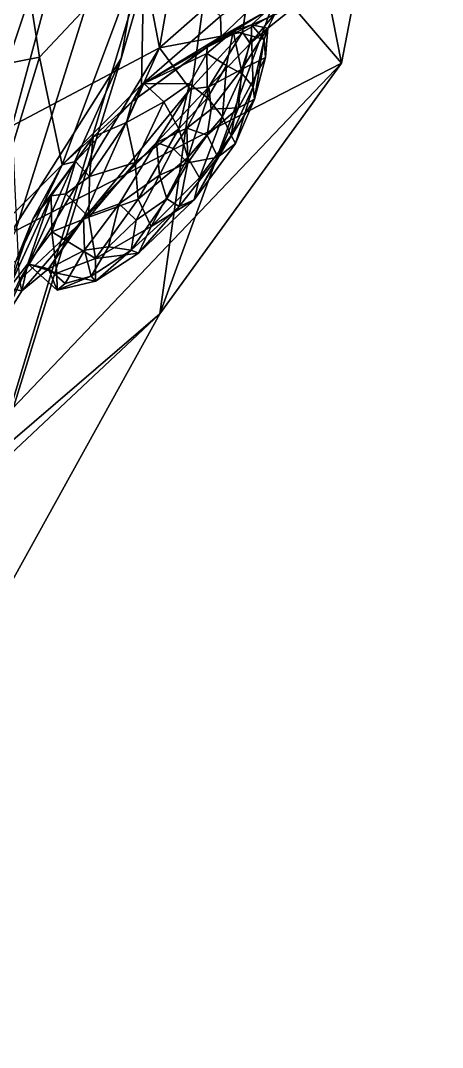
# Model space of a CAD drawing. Extents: x -1.6 to 1.6, y -9.4 to 16.4.
# Drawn here: x 1.0915 to 1.2516, y -1.1087 to -0.7189 of the extents above; entities that cross this region are included whole.
import ezdxf

# ---------------------------------------------------------------- set-up
doc = ezdxf.new("R2010")
doc.units = 0
doc.layers.add('DIPLODOC$LWO', color=1, linetype='CONTINUOUS')

msp = doc.modelspace()

# ---------------------------------------------------------------- linework, layer by layer
at = {"layer": 'DIPLODOC$LWO'}
for points in [[(1.17517, -0.46829, 3.50612), (1.07096, -0.6998, 4.03116), (1.04, -0.87482, 4.04806)], [(1.04, -0.87482, 4.04806), (1.12959, -0.73331, 3.55066), (1.17517, -0.46829, 3.50612)], [(1.12959, -0.73331, 3.55066), (1.18415, -0.54606, 2.94314), (1.17517, -0.46829, 3.50612)], [(1.25162, -0.53638, 2.54891), (1.18415, -0.54606, 2.94314), (1.14436, -0.8302, 2.91061)], [(1.14436, -0.8302, 2.91061), (1.2133, -0.73515, 2.56163), (1.25162, -0.53638, 2.54891)], [(1.18142, -0.57322, 2.30641), (1.25162, -0.53638, 2.54891), (1.2133, -0.73515, 2.56163)], [(1.18415, -0.54606, 2.94314), (1.12959, -0.73331, 3.55066), (1.04317, -1.01275, 3.45648)], [(1.04317, -1.01275, 3.45648), (1.14436, -0.8302, 2.91061), (1.18415, -0.54606, 2.94314)], [(1.2133, -0.73515, 2.56163), (1.13739, -0.6464, 2.25151), (1.18142, -0.57322, 2.30641)], [(1.05215, -0.74191, 0.29098), (1.09861, -0.73282, 0.26003), (1.0778, -0.60146, 0.37925)], [(1.0778, -0.60146, 0.37925), (1.09861, -0.73282, 0.26003), (1.13836, -0.69048, 0.26432)], [(1.12415, -0.62562, 0.02362), (1.16553, -0.60769, 0.03147), (1.14415, -0.72925, 0.01614)], [(1.17943, -0.69836, 0.02676), (1.14415, -0.72925, 0.01614), (1.16553, -0.60769, 0.03147)], [(1.03867, -0.65526, 0.01915), (1.12415, -0.62562, 0.02362), (1.08829, -0.75893, 0.01756)], [(1.14415, -0.72925, 0.01614), (1.08829, -0.75893, 0.01756), (1.12415, -0.62562, 0.02362)], [(1.04923, -0.72083, 2.22275), (1.04293, -0.67236, 2.00497), (1.10794, -0.63224, 2.04387)], [(1.10794, -0.63224, 2.04387), (1.13739, -0.6464, 2.25151), (1.04923, -0.72083, 2.22275)], [(1.0896, -0.79875, 2.48371), (1.04923, -0.72083, 2.22275), (1.13739, -0.6464, 2.25151)], [(1.13739, -0.6464, 2.25151), (1.2133, -0.73515, 2.56163), (1.0896, -0.79875, 2.48371)], [(1.13836, -0.69048, 0.26432), (1.09861, -0.73282, 0.26003), (1.10728, -0.77365, 0.17748)], [(1.13836, -0.69048, 0.26432), (1.10728, -0.77365, 0.17748), (1.13742, -0.74335, 0.18349)], [(1.13836, -0.69048, 0.26432), (1.13742, -0.74335, 0.18349), (1.16737, -0.71726, 0.17241)], [(1.14415, -0.72925, 0.01614), (1.17943, -0.69836, 0.02676), (1.17577, -0.72331, 0.01974)], [(1.1945, -0.69936, 0.13306), (1.16737, -0.71726, 0.17241), (1.16757, -0.72499, 0.15372)], [(1.18499, -0.7152, 0.11946), (1.1945, -0.69936, 0.13306), (1.16757, -0.72499, 0.15372)], [(1.17577, -0.72331, 0.01974), (1.17943, -0.69836, 0.02676), (1.18807, -0.71625, 0.03212)], [(1.19634, -0.71315, 0.0617), (1.18499, -0.7152, 0.11946), (1.17919, -0.72061, 0.11201)], [(1.1853, -0.72183, 0.05564), (1.19634, -0.71315, 0.0617), (1.17919, -0.72061, 0.11201)], [(1.18807, -0.71625, 0.03212), (1.19634, -0.71315, 0.0617), (1.1853, -0.72183, 0.05564)], [(1.18499, -0.7152, 0.11946), (1.16757, -0.72499, 0.15372), (1.16232, -0.72906, 0.14961)], [(1.17919, -0.72061, 0.11201), (1.18499, -0.7152, 0.11946), (1.16232, -0.72906, 0.14961)], [(1.17577, -0.72331, 0.01974), (1.18807, -0.71625, 0.03212), (1.1786, -0.72762, 0.02766)], [(1.1786, -0.72762, 0.02766), (1.18807, -0.71625, 0.03212), (1.1853, -0.72183, 0.05564)], [(1.16757, -0.72499, 0.15372), (1.16737, -0.71726, 0.17241), (1.13742, -0.74335, 0.18349)], [(1.16232, -0.72906, 0.14961), (1.17215, -0.72301, 0.13451), (1.17919, -0.72061, 0.11201)], [(1.17919, -0.72061, 0.11201), (1.17215, -0.72301, 0.13451), (1.17912, -0.72477, 0.11067)], [(1.17919, -0.72061, 0.11201), (1.17912, -0.72477, 0.11067), (1.18395, -0.72613, 0.08549)], [(1.18395, -0.72613, 0.08549), (1.1853, -0.72183, 0.05564), (1.17919, -0.72061, 0.11201)], [(1.15587, -0.74495, 0.01325), (1.14415, -0.72925, 0.01614), (1.17577, -0.72331, 0.01974)], [(1.15587, -0.74495, 0.01325), (1.17577, -0.72331, 0.01974), (1.16291, -0.74408, 0.01741)], [(1.16212, -0.73146, 0.1515), (1.16967, -0.73596, 0.13491), (1.17215, -0.72301, 0.13451)], [(1.16232, -0.72906, 0.14961), (1.16212, -0.73146, 0.1515), (1.17215, -0.72301, 0.13451)], [(1.16291, -0.74408, 0.01741), (1.17577, -0.72331, 0.01974), (1.1786, -0.72762, 0.02766)], [(1.17215, -0.72301, 0.13451), (1.16967, -0.73596, 0.13491), (1.17562, -0.73914, 0.113)], [(1.17562, -0.73914, 0.113), (1.17912, -0.72477, 0.11067), (1.17215, -0.72301, 0.13451)], [(1.17546, -0.73738, 0.03226), (1.1786, -0.72762, 0.02766), (1.1853, -0.72183, 0.05564)], [(1.1853, -0.72183, 0.05564), (1.1844, -0.733, 0.05849), (1.17546, -0.73738, 0.03226)], [(1.17912, -0.72477, 0.11067), (1.17562, -0.73914, 0.113), (1.17973, -0.74411, 0.08752)], [(1.17973, -0.74411, 0.08752), (1.18395, -0.72613, 0.08549), (1.17912, -0.72477, 0.11067)], [(1.1853, -0.72183, 0.05564), (1.18395, -0.72613, 0.08549), (1.1844, -0.733, 0.05849)], [(1.16757, -0.72499, 0.15372), (1.13742, -0.74335, 0.18349), (1.13389, -0.74961, 0.16973)], [(1.16232, -0.72906, 0.14961), (1.16757, -0.72499, 0.15372), (1.13389, -0.74961, 0.16973)], [(1.1786, -0.72762, 0.02766), (1.17546, -0.73738, 0.03226), (1.16291, -0.74408, 0.01741)], [(1.18395, -0.72613, 0.08549), (1.17973, -0.74411, 0.08752), (1.18025, -0.74878, 0.06142)], [(1.18025, -0.74878, 0.06142), (1.1844, -0.733, 0.05849), (1.18395, -0.72613, 0.08549)], [(1.14415, -0.72925, 0.01614), (1.09101, -0.81746, 0.01938), (1.08829, -0.75893, 0.01756)], [(1.11467, -0.79523, 0.01692), (1.09101, -0.81746, 0.01938), (1.14415, -0.72925, 0.01614)], [(1.14415, -0.72925, 0.01614), (1.15587, -0.74495, 0.01325), (1.11467, -0.79523, 0.01692)], [(1.13822, -0.74278, 0.17034), (1.16232, -0.72906, 0.14961), (1.13389, -0.74961, 0.16973)], [(1.16232, -0.72906, 0.14961), (1.13822, -0.74278, 0.17034), (1.16212, -0.73146, 0.1515)], [(1.13822, -0.74278, 0.17034), (1.15554, -0.74301, 0.15292), (1.16212, -0.73146, 0.1515)], [(1.16212, -0.73146, 0.1515), (1.15554, -0.74301, 0.15292), (1.16243, -0.74828, 0.13823)], [(1.16243, -0.74828, 0.13823), (1.16967, -0.73596, 0.13491), (1.16212, -0.73146, 0.1515)], [(1.12959, -0.73331, 3.55066), (1.04, -0.87482, 4.04806), (0.96004, -1.10866, 3.91217)], [(0.96004, -1.10866, 3.91217), (1.04317, -1.01275, 3.45648), (1.12959, -0.73331, 3.55066)], [(1.2133, -0.73515, 2.56163), (1.14436, -0.8302, 2.91061), (1.0245, -0.93306, 2.81879)], [(1.0245, -0.93306, 2.81879), (1.0896, -0.79875, 2.48371), (1.2133, -0.73515, 2.56163)], [(1.09861, -0.73282, 0.26003), (1.05215, -0.74191, 0.29098), (1.07682, -0.80403, 0.17034)], [(1.09861, -0.73282, 0.26003), (1.07682, -0.80403, 0.17034), (1.10728, -0.77365, 0.17748)], [(1.16967, -0.73596, 0.13491), (1.16243, -0.74828, 0.13823), (1.16815, -0.75554, 0.1167)], [(1.16815, -0.75554, 0.1167), (1.17562, -0.73914, 0.113), (1.16967, -0.73596, 0.13491)], [(1.17413, -0.75209, 0.03647), (1.17546, -0.73738, 0.03226), (1.1844, -0.733, 0.05849)], [(1.1844, -0.733, 0.05849), (1.18025, -0.74878, 0.06142), (1.17413, -0.75209, 0.03647)], [(1.17546, -0.73738, 0.03226), (1.1638, -0.75258, 0.02046), (1.16291, -0.74408, 0.01741)], [(1.17546, -0.73738, 0.03226), (1.17413, -0.75209, 0.03647), (1.1638, -0.75258, 0.02046)], [(1.17562, -0.73914, 0.113), (1.16815, -0.75554, 0.1167), (1.17146, -0.76261, 0.09033)], [(1.17146, -0.76261, 0.09033), (1.17973, -0.74411, 0.08752), (1.17562, -0.73914, 0.113)], [(1.13389, -0.74961, 0.16973), (1.13742, -0.74335, 0.18349), (1.10728, -0.77365, 0.17748)], [(1.13165, -0.7576, 0.16599), (1.14585, -0.74981, 0.15837), (1.13822, -0.74278, 0.17034)], [(1.13822, -0.74278, 0.17034), (1.13389, -0.74961, 0.16973), (1.13165, -0.7576, 0.16599)], [(1.14585, -0.74981, 0.15837), (1.15554, -0.74301, 0.15292), (1.13822, -0.74278, 0.17034)], [(1.15459, -0.75973, 0.01738), (1.14304, -0.76524, 0.01599), (1.16291, -0.74408, 0.01741)], [(1.14304, -0.76524, 0.01599), (1.15587, -0.74495, 0.01325), (1.16291, -0.74408, 0.01741)], [(1.15554, -0.74301, 0.15292), (1.14585, -0.74981, 0.15837), (1.15159, -0.76002, 0.14202)], [(1.15159, -0.76002, 0.14202), (1.16243, -0.74828, 0.13823), (1.15554, -0.74301, 0.15292)], [(1.16291, -0.74408, 0.01741), (1.1638, -0.75258, 0.02046), (1.15459, -0.75973, 0.01738)], [(1.17973, -0.74411, 0.08752), (1.17146, -0.76261, 0.09033), (1.17308, -0.76563, 0.06479)], [(1.17308, -0.76563, 0.06479), (1.18025, -0.74878, 0.06142), (1.17973, -0.74411, 0.08752)], [(1.11467, -0.79523, 0.01692), (1.15587, -0.74495, 0.01325), (1.14304, -0.76524, 0.01599)], [(1.10728, -0.77365, 0.17748), (1.11228, -0.7724, 0.16536), (1.13389, -0.74961, 0.16973)], [(1.13389, -0.74961, 0.16973), (1.11228, -0.7724, 0.16536), (1.11905, -0.76304, 0.16883)], [(1.13389, -0.74961, 0.16973), (1.11905, -0.76304, 0.16883), (1.13165, -0.7576, 0.16599)], [(1.14585, -0.74981, 0.15837), (1.13165, -0.7576, 0.16599), (1.13495, -0.77276, 0.14674)], [(1.13495, -0.77276, 0.14674), (1.15159, -0.76002, 0.14202), (1.14585, -0.74981, 0.15837)], [(1.16243, -0.74828, 0.13823), (1.15159, -0.76002, 0.14202), (1.1549, -0.7709, 0.12229)], [(1.1549, -0.7709, 0.12229), (1.16815, -0.75554, 0.1167), (1.16243, -0.74828, 0.13823)], [(1.17413, -0.75209, 0.03647), (1.16232, -0.76243, 0.02356), (1.1638, -0.75258, 0.02046)], [(1.17413, -0.75209, 0.03647), (1.16639, -0.77073, 0.04116), (1.16232, -0.76243, 0.02356)], [(1.16639, -0.77073, 0.04116), (1.17413, -0.75209, 0.03647), (1.18025, -0.74878, 0.06142)], [(1.18025, -0.74878, 0.06142), (1.17308, -0.76563, 0.06479), (1.16639, -0.77073, 0.04116)], [(1.1638, -0.75258, 0.02046), (1.16232, -0.76243, 0.02356), (1.15459, -0.75973, 0.01738)], [(1.16815, -0.75554, 0.1167), (1.1549, -0.7709, 0.12229), (1.15936, -0.7786, 0.09675)], [(1.15936, -0.7786, 0.09675), (1.17146, -0.76261, 0.09033), (1.16815, -0.75554, 0.1167)], [(1.11764, -0.77814, 0.15666), (1.13495, -0.77276, 0.14674), (1.13165, -0.7576, 0.16599)], [(1.13165, -0.7576, 0.16599), (1.11905, -0.76304, 0.16883), (1.11764, -0.77814, 0.15666)], [(1.15459, -0.75973, 0.01738), (1.14937, -0.76745, 0.01858), (1.14304, -0.76524, 0.01599)], [(1.1549, -0.77293, 0.02495), (1.14937, -0.76745, 0.01858), (1.15459, -0.75973, 0.01738)], [(1.16232, -0.76243, 0.02356), (1.1549, -0.77293, 0.02495), (1.15459, -0.75973, 0.01738)], [(1.11905, -0.76304, 0.16883), (1.11228, -0.7724, 0.16536), (1.11764, -0.77814, 0.15666)], [(1.15159, -0.76002, 0.14202), (1.13495, -0.77276, 0.14674), (1.13607, -0.78668, 0.12623)], [(1.13607, -0.78668, 0.12623), (1.1549, -0.7709, 0.12229), (1.15159, -0.76002, 0.14202)], [(1.16639, -0.77073, 0.04116), (1.1549, -0.77293, 0.02495), (1.16232, -0.76243, 0.02356)], [(1.15739, -0.78692, 0.0658), (1.17308, -0.76563, 0.06479), (1.17146, -0.76261, 0.09033)], [(1.17146, -0.76261, 0.09033), (1.15936, -0.7786, 0.09675), (1.15739, -0.78692, 0.0658)], [(1.1154, -0.79357, 0.02464), (1.11467, -0.79523, 0.01692), (1.14304, -0.76524, 0.01599)], [(1.12884, -0.78852, 0.02256), (1.1154, -0.79357, 0.02464), (1.14304, -0.76524, 0.01599)], [(1.14414, -0.77758, 0.02125), (1.12884, -0.78852, 0.02256), (1.14304, -0.76524, 0.01599)], [(1.14937, -0.76745, 0.01858), (1.14414, -0.77758, 0.02125), (1.14304, -0.76524, 0.01599)], [(1.14414, -0.77758, 0.02125), (1.14937, -0.76745, 0.01858), (1.1549, -0.77293, 0.02495)], [(1.17308, -0.76563, 0.06479), (1.15739, -0.78692, 0.0658), (1.16639, -0.77073, 0.04116)], [(1.1549, -0.7709, 0.12229), (1.13607, -0.78668, 0.12623), (1.14104, -0.79712, 0.09597)], [(1.14104, -0.79712, 0.09597), (1.15936, -0.7786, 0.09675), (1.1549, -0.7709, 0.12229)], [(1.15739, -0.78692, 0.0658), (1.15172, -0.78949, 0.04191), (1.16639, -0.77073, 0.04116)], [(1.16639, -0.77073, 0.04116), (1.15172, -0.78949, 0.04191), (1.1549, -0.77293, 0.02495)], [(1.08953, -0.81061, 0.13724), (1.10728, -0.77365, 0.17748), (1.07682, -0.80403, 0.17034)], [(1.10728, -0.77365, 0.17748), (1.08953, -0.81061, 0.13724), (1.09629, -0.79402, 0.14803)], [(1.09629, -0.79402, 0.14803), (1.10314, -0.78548, 0.14899), (1.11228, -0.7724, 0.16536)], [(1.11228, -0.7724, 0.16536), (1.10728, -0.77365, 0.17748), (1.09629, -0.79402, 0.14803)], [(1.10314, -0.78548, 0.14899), (1.10867, -0.78465, 0.15349), (1.11228, -0.7724, 0.16536)], [(1.11228, -0.7724, 0.16536), (1.10867, -0.78465, 0.15349), (1.11764, -0.77814, 0.15666)], [(1.11742, -0.79356, 0.13496), (1.13607, -0.78668, 0.12623), (1.13495, -0.77276, 0.14674)], [(1.13495, -0.77276, 0.14674), (1.11764, -0.77814, 0.15666), (1.11742, -0.79356, 0.13496)], [(1.1549, -0.77293, 0.02495), (1.14694, -0.78666, 0.02894), (1.14414, -0.77758, 0.02125)], [(1.15172, -0.78949, 0.04191), (1.14694, -0.78666, 0.02894), (1.1549, -0.77293, 0.02495)], [(1.11764, -0.77814, 0.15666), (1.10867, -0.78465, 0.15349), (1.11742, -0.79356, 0.13496)], [(1.12884, -0.78852, 0.02256), (1.14414, -0.77758, 0.02125), (1.13531, -0.7947, 0.02756)], [(1.14694, -0.78666, 0.02894), (1.13531, -0.7947, 0.02756), (1.14414, -0.77758, 0.02125)], [(1.15936, -0.7786, 0.09675), (1.14104, -0.79712, 0.09597), (1.15739, -0.78692, 0.0658)], [(1.08697, -0.82062, 0.09553), (1.09423, -0.81121, 0.09453), (1.10314, -0.78548, 0.14899)], [(1.10314, -0.78548, 0.14899), (1.09629, -0.79402, 0.14803), (1.08697, -0.82062, 0.09553)], [(1.10314, -0.78548, 0.14899), (1.09423, -0.81121, 0.09453), (1.10335, -0.79916, 0.13009)], [(1.10867, -0.78465, 0.15349), (1.10314, -0.78548, 0.14899), (1.10335, -0.79916, 0.13009)], [(1.10867, -0.78465, 0.15349), (1.10335, -0.79916, 0.13009), (1.11742, -0.79356, 0.13496)], [(1.13607, -0.78668, 0.12623), (1.11742, -0.79356, 0.13496), (1.11996, -0.80928, 0.10076)], [(1.11996, -0.80928, 0.10076), (1.14104, -0.79712, 0.09597), (1.13607, -0.78668, 0.12623)], [(1.13348, -0.80614, 0.04101), (1.13531, -0.7947, 0.02756), (1.14694, -0.78666, 0.02894)], [(1.15172, -0.78949, 0.04191), (1.13348, -0.80614, 0.04101), (1.14694, -0.78666, 0.02894)], [(1.14104, -0.79712, 0.09597), (1.13621, -0.80726, 0.06479), (1.15739, -0.78692, 0.0658)], [(1.15739, -0.78692, 0.0658), (1.13621, -0.80726, 0.06479), (1.15172, -0.78949, 0.04191)], [(1.11576, -0.80606, 0.02907), (1.1154, -0.79357, 0.02464), (1.12884, -0.78852, 0.02256)], [(1.12485, -0.8048, 0.02999), (1.11576, -0.80606, 0.02907), (1.12884, -0.78852, 0.02256)], [(1.13531, -0.7947, 0.02756), (1.12485, -0.8048, 0.02999), (1.12884, -0.78852, 0.02256)], [(1.13621, -0.80726, 0.06479), (1.13348, -0.80614, 0.04101), (1.15172, -0.78949, 0.04191)], [(1.09629, -0.79402, 0.14803), (1.08953, -0.81061, 0.13724), (1.08697, -0.82062, 0.09553)], [(1.10211, -0.81314, 0.04009), (1.1154, -0.79357, 0.02464), (1.11576, -0.80606, 0.02907)], [(1.11467, -0.79523, 0.01692), (1.1154, -0.79357, 0.02464), (1.10211, -0.81314, 0.04009)], [(1.11742, -0.79356, 0.13496), (1.10335, -0.79916, 0.13009), (1.11996, -0.80928, 0.10076)], [(1.12485, -0.8048, 0.02999), (1.13531, -0.7947, 0.02756), (1.13348, -0.80614, 0.04101)], [(1.09101, -0.81746, 0.01938), (1.11467, -0.79523, 0.01692), (1.09189, -0.82157, 0.03651)], [(1.10211, -0.81314, 0.04009), (1.09189, -0.82157, 0.03651), (1.11467, -0.79523, 0.01692)], [(1.14104, -0.79712, 0.09597), (1.11996, -0.80928, 0.10076), (1.13621, -0.80726, 0.06479)], [(1.10335, -0.79916, 0.13009), (1.09423, -0.81121, 0.09453), (1.10519, -0.81487, 0.09568)], [(1.10335, -0.79916, 0.13009), (1.10519, -0.81487, 0.09568), (1.11996, -0.80928, 0.10076)], [(1.10842, -0.81871, 0.0392), (1.10211, -0.81314, 0.04009), (1.11576, -0.80606, 0.02907)], [(1.11824, -0.8159, 0.04031), (1.10842, -0.81871, 0.0392), (1.11576, -0.80606, 0.02907)], [(1.11576, -0.80606, 0.02907), (1.12485, -0.8048, 0.02999), (1.11824, -0.8159, 0.04031)], [(1.13348, -0.80614, 0.04101), (1.11824, -0.8159, 0.04031), (1.12485, -0.8048, 0.02999)], [(1.11986, -0.8179, 0.06364), (1.11824, -0.8159, 0.04031), (1.13348, -0.80614, 0.04101)], [(1.13621, -0.80726, 0.06479), (1.11986, -0.8179, 0.06364), (1.13348, -0.80614, 0.04101)], [(1.11996, -0.80928, 0.10076), (1.10519, -0.81487, 0.09568), (1.11986, -0.8179, 0.06364)], [(1.11996, -0.80928, 0.10076), (1.11986, -0.8179, 0.06364), (1.13621, -0.80726, 0.06479)], [(1.09423, -0.81121, 0.09453), (1.08697, -0.82062, 0.09553), (1.09189, -0.82157, 0.03651)], [(1.09189, -0.82157, 0.03651), (1.10211, -0.81314, 0.04009), (1.09423, -0.81121, 0.09453)], [(1.10519, -0.81487, 0.09568), (1.09423, -0.81121, 0.09453), (1.10531, -0.8212, 0.06089)], [(1.10531, -0.8212, 0.06089), (1.09423, -0.81121, 0.09453), (1.10211, -0.81314, 0.04009)], [(1.10211, -0.81314, 0.04009), (1.10842, -0.81871, 0.0392), (1.10531, -0.8212, 0.06089)], [(1.09189, -0.82157, 0.03651), (1.08129, -0.83828, 0.04691), (1.09101, -0.81746, 0.01938)], [(1.10519, -0.81487, 0.09568), (1.10531, -0.8212, 0.06089), (1.11986, -0.8179, 0.06364)], [(1.10531, -0.8212, 0.06089), (1.10842, -0.81871, 0.0392), (1.11824, -0.8159, 0.04031)], [(1.11986, -0.8179, 0.06364), (1.10531, -0.8212, 0.06089), (1.11824, -0.8159, 0.04031)], [(1.08129, -0.83828, 0.04691), (1.09189, -0.82157, 0.03651), (1.08697, -0.82062, 0.09553)], [(1.14436, -0.8302, 2.91061), (1.04317, -1.01275, 3.45648), (0.85611, -1.10097, 3.22562)], [(0.85611, -1.10097, 3.22562), (1.0245, -0.93306, 2.81879), (1.14436, -0.8302, 2.91061)]]:
    msp.add_3dface(points, dxfattribs=at)

doc.saveas('drawing.dxf')
